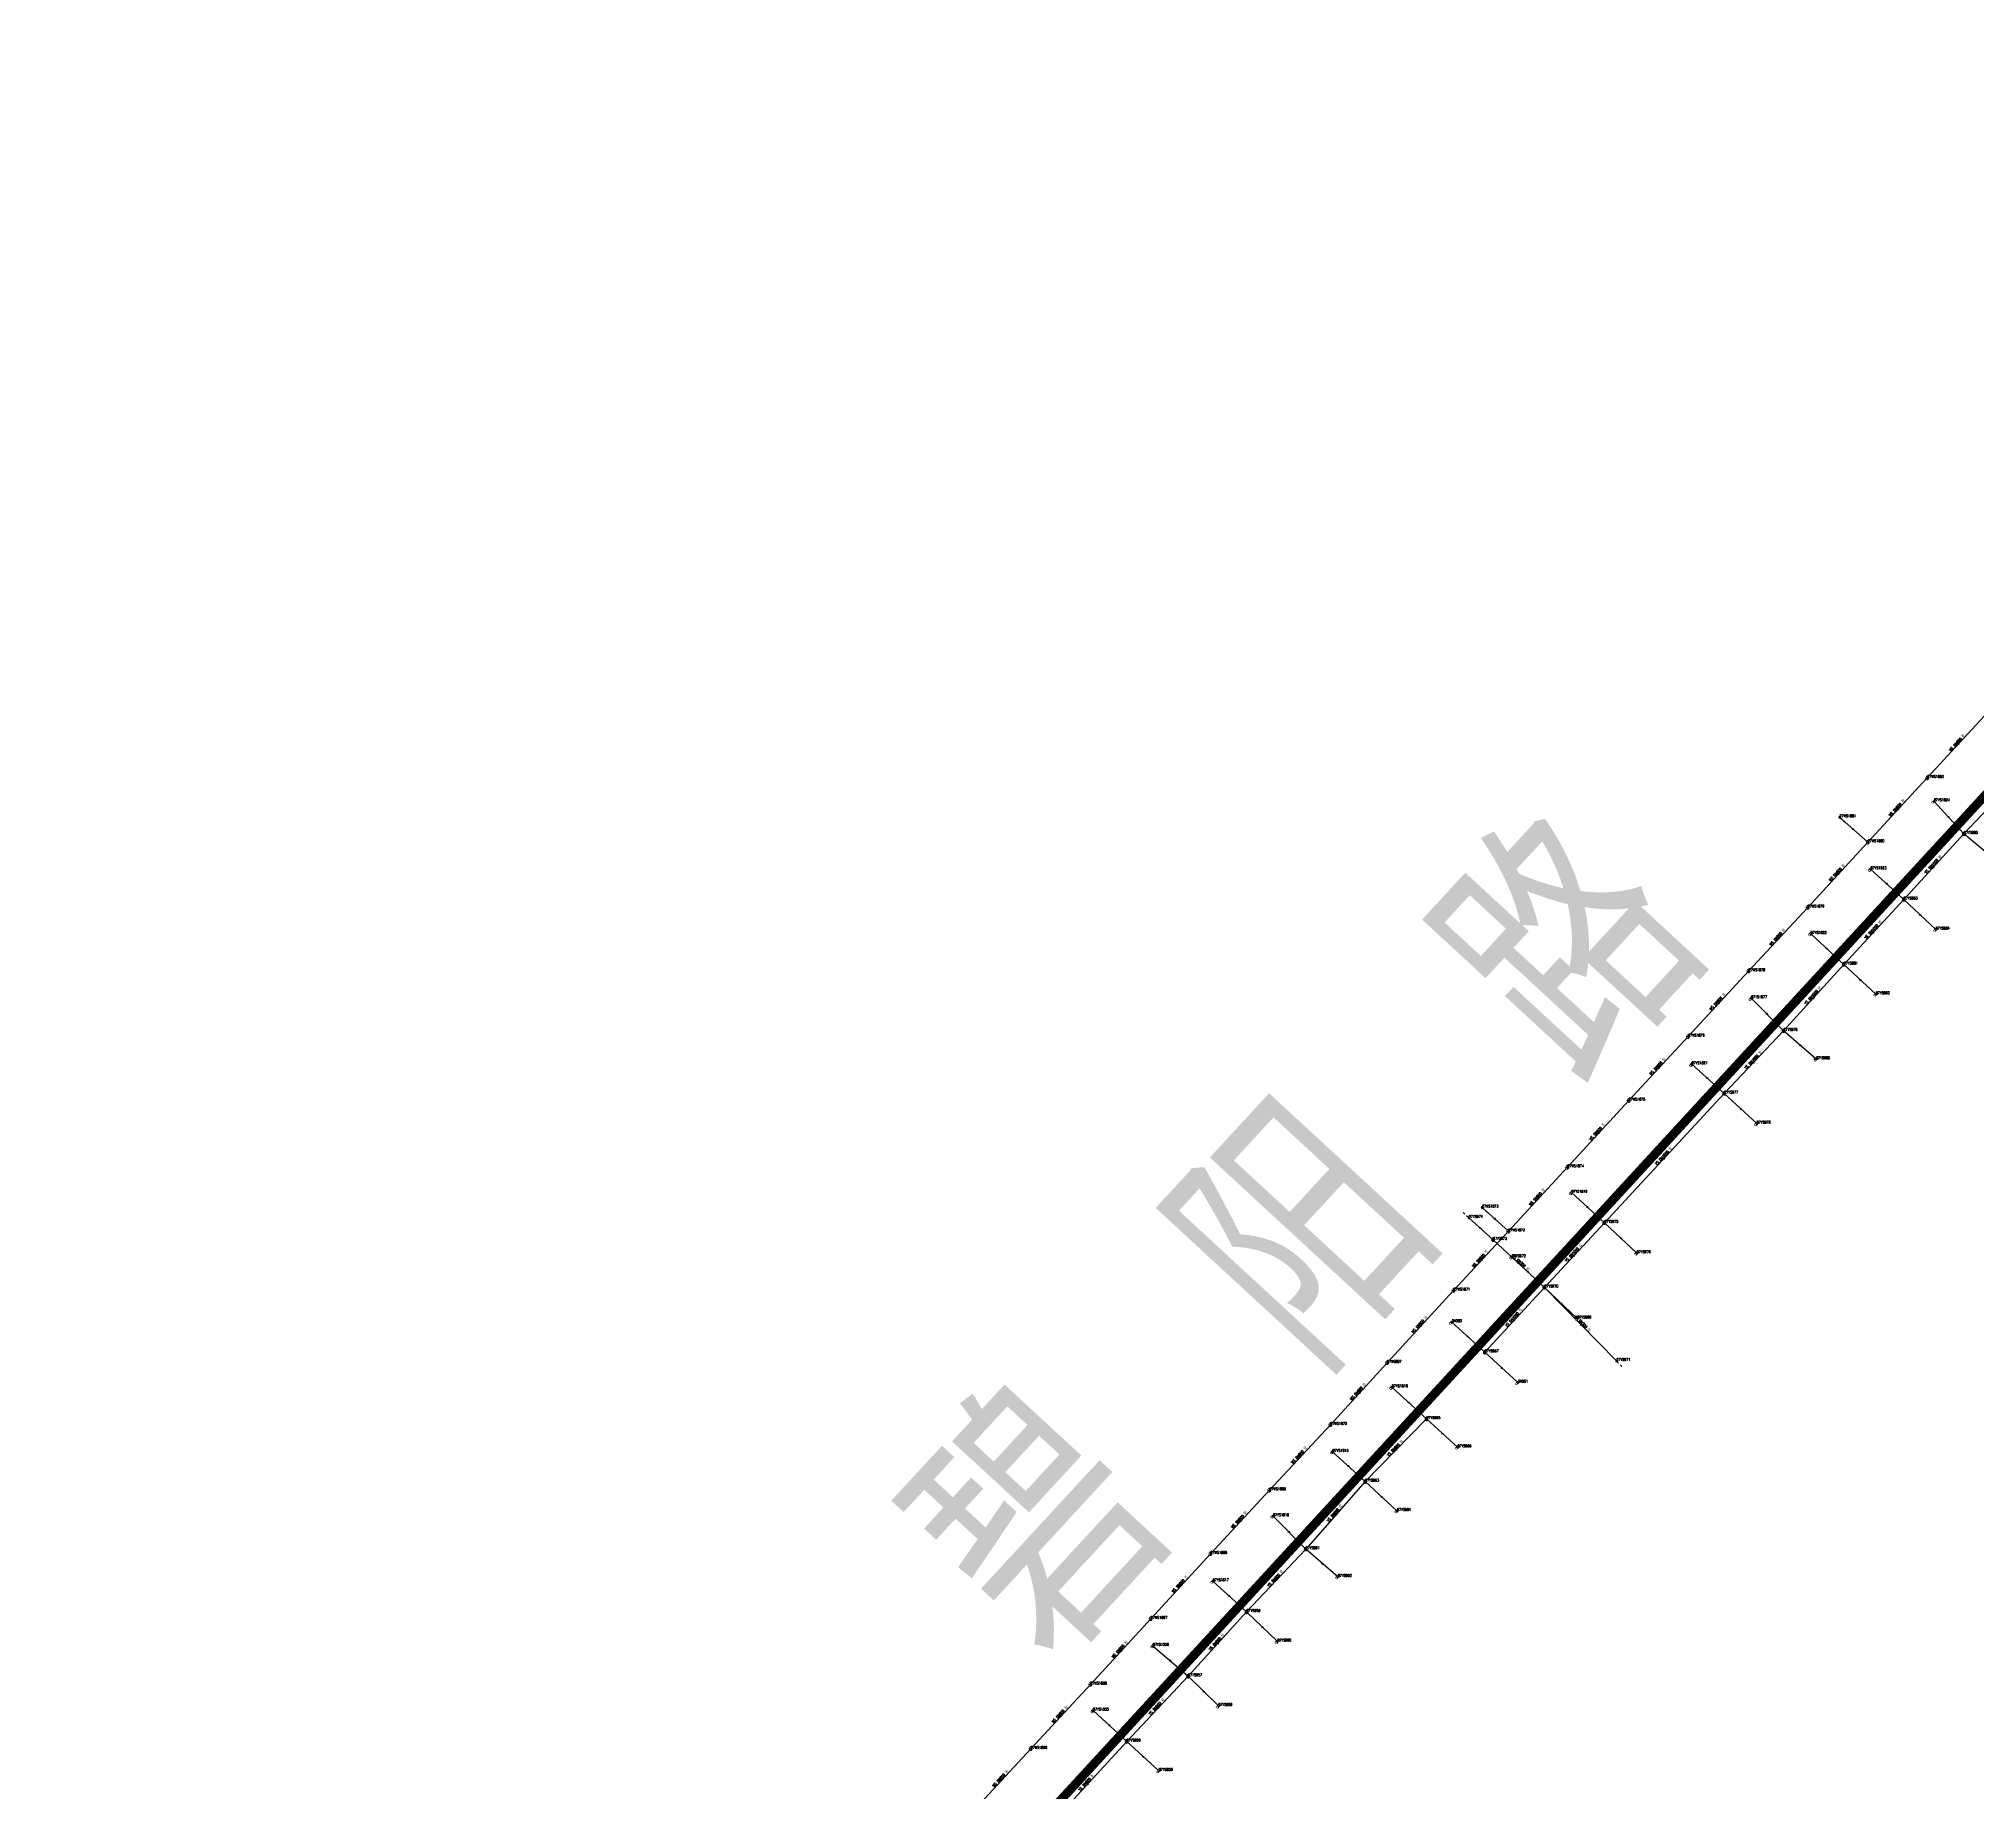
# Model space of a CAD drawing. Extents: x 78813 to 99477, y 2421021 to 2448125.
# Drawn here: x 84456 to 85116, y 2432813 to 2433409 of the extents above; entities that cross this region are included whole.
import ezdxf
from ezdxf.enums import TextEntityAlignment as Align

# ---------------------------------------------------------------- set-up
doc = ezdxf.new("R2010")
doc.units = 0
doc.set_wipeout_variables(frame=1)
doc.layers.get('0').update_dxf_attribs({"linetype": 'CONTINUOUS'})
for name, color, linetype in [('DX_WS', 16, 'CONTINUOUS'), ('DX_YS', 42, 'CONTINUOUS'), ('道路', 5, 'CONTINUOUS')]:
    doc.layers.add(name, color=color, linetype=linetype)
for name, color, linetype, true_color in [('WSLINE', 7, 'CONTINUOUS', 0x7f0000), ('YSANNEXE', 7, 'CONTINUOUS', 0xcc9900), ('YSLINE', 7, 'CONTINUOUS', 0xcc9900)]:
    doc.layers.add(name, color=color, linetype=linetype, true_color=true_color)
doc.layers.add('道路名称', color=7, linetype='CONTINUOUS', lineweight=0)
doc.styles.add('CcNameZT', font='txt.SHX', dxfattribs={"width": 0.8, "bigfont": 'HZTXT.SHX'})
doc.styles.get("Standard").update_dxf_attribs({"font": 'txt.shx', "bigfont": 'hztxt.shx'})
doc.styles.add('宋体0.7', font='', dxfattribs={"width": 0.7})
doc.styles.get('宋体0.7').set_extended_font_data('SimSun')

# ---------------------------------------------------------------- blocks, each defined once
blk = doc.blocks.new('PS污水井')
blk.add_lwpolyline([(1, 0), (1, 0.1), (1, 0.1), (1, 0.2), (1, 0.3), (0.9, 0.3), (0.9, 0.4), (0.9, 0.5), (0.8, 0.5), (0.8, 0.6), (0.8, 0.6), (0.7, 0.7), (0.7, 0.7), (0.6, 0.8), (0.6, 0.8), (0.5, 0.9), (0.4, 0.9), (0.4, 0.9), (0.3, 1), (0.2, 1), (0.2, 1), (0.1, 1), (0, 1), (0, 1), (-0.1, 1), (-0.2, 1), (-0.2, 1), (-0.3, 1), (-0.4, 0.9), (-0.4, 0.9), (-0.5, 0.9), (-0.6, 0.8), (-0.6, 0.8), (-0.7, 0.7), (-0.7, 0.7), (-0.8, 0.6), (-0.8, 0.6), (-0.8, 0.5), (-0.9, 0.5), (-0.9, 0.4), (-0.9, 0.3), (-1, 0.3), (-1, 0.2), (-1, 0.1), (-1, 0.1), (-1, 0), (-1, -0.1), (-1, -0.1), (-1, -0.2), (-1, -0.3), (-0.9, -0.3), (-0.9, -0.4), (-0.9, -0.5), (-0.8, -0.5), (-0.8, -0.6), (-0.8, -0.6), (-0.7, -0.7), (-0.7, -0.7), (-0.6, -0.8), (-0.6, -0.8), (-0.5, -0.9), (-0.4, -0.9), (-0.4, -0.9), (-0.3, -1), (-0.2, -1), (-0.2, -1), (-0.1, -1), (0, -1), (0, -1), (0.1, -1), (0.2, -1), (0.2, -1), (0.3, -1), (0.4, -0.9), (0.4, -0.9), (0.5, -0.9), (0.6, -0.8), (0.6, -0.8), (0.7, -0.7), (0.7, -0.7), (0.8, -0.6), (0.8, -0.6), (0.8, -0.5), (0.9, -0.5), (0.9, -0.4), (0.9, -0.3), (1, -0.3), (1, -0.2), (1, -0.1), (1, 0)], close=True)
blk.add_wipeout([(1, 0), (1, 0.1), (1, 0.1), (1, 0.2), (1, 0.3), (0.9, 0.3), (0.9, 0.4), (0.9, 0.5), (0.8, 0.5), (0.8, 0.6), (0.8, 0.6), (0.7, 0.7), (0.7, 0.7), (0.6, 0.8), (0.6, 0.8), (0.5, 0.9), (0.4, 0.9), (0.4, 0.9), (0.3, 1), (0.2, 1), (0.2, 1), (0.1, 1), (0, 1), (0, 1), (-0.1, 1), (-0.2, 1), (-0.2, 1), (-0.3, 1), (-0.4, 0.9), (-0.4, 0.9), (-0.5, 0.9), (-0.6, 0.8), (-0.6, 0.8), (-0.7, 0.7), (-0.7, 0.7), (-0.8, 0.6), (-0.8, 0.6), (-0.8, 0.5), (-0.9, 0.5), (-0.9, 0.4), (-0.9, 0.3), (-1, 0.3), (-1, 0.2), (-1, 0.1), (-1, 0.1), (-1, 0), (-1, -0.1), (-1, -0.1), (-1, -0.2), (-1, -0.3), (-0.9, -0.3), (-0.9, -0.4), (-0.9, -0.5), (-0.8, -0.5), (-0.8, -0.6), (-0.8, -0.6), (-0.7, -0.7), (-0.7, -0.7), (-0.6, -0.8), (-0.6, -0.8), (-0.5, -0.9), (-0.4, -0.9), (-0.4, -0.9), (-0.3, -1), (-0.2, -1), (-0.2, -1), (-0.1, -1), (0, -1), (0, -1), (0.1, -1), (0.2, -1), (0.2, -1), (0.3, -1), (0.4, -0.9), (0.4, -0.9), (0.5, -0.9), (0.6, -0.8), (0.6, -0.8), (0.7, -0.7), (0.7, -0.7), (0.8, -0.6), (0.8, -0.6), (0.8, -0.5), (0.9, -0.5), (0.9, -0.4), (0.9, -0.3), (1, -0.3), (1, -0.2), (1, -0.1)])
for p, q in [((-1, 0), (0, 0)), ((0, 1), (0, 0)), ((0, 0), (0, -1)), ((0, 0), (1, 0))]:
    blk.add_line(p, q)
blk = doc.blocks.new('PS非普查')
blk.add_lwpolyline([(3.7, 0), (5.3, 0)])
blk.add_wipeout([(0.5, 0), (0.5, 0), (0.5, 0.1), (0.5, 0.1), (0.5, 0.1), (0.5, 0.2), (0.5, 0.2), (0.4, 0.2), (0.4, 0.3), (0.4, 0.3), (0.4, 0.3), (0.4, 0.3), (0.3, 0.4), (0.3, 0.4), (0.3, 0.4), (0.2, 0.4), (0.2, 0.4), (0.2, 0.5), (0.2, 0.5), (0.1, 0.5), (0.1, 0.5), (0.1, 0.5), (0, 0.5), (0, 0.5), (-0.1, 0.5), (-0.1, 0.5), (-0.1, 0.5), (-0.2, 0.5), (-0.2, 0.5), (-0.2, 0.4), (-0.3, 0.4), (-0.3, 0.4), (-0.3, 0.4), (-0.3, 0.4), (-0.4, 0.3), (-0.4, 0.3), (-0.4, 0.3), (-0.4, 0.3), (-0.4, 0.2), (-0.5, 0.2), (-0.5, 0.2), (-0.5, 0.1), (-0.5, 0.1), (-0.5, 0.1), (-0.5, 0), (-0.5, 0), (-0.5, 0), (-0.5, -0.1), (-0.5, -0.1), (-0.5, -0.1), (-0.5, -0.2), (-0.5, -0.2), (-0.4, -0.2), (-0.4, -0.3), (-0.4, -0.3), (-0.4, -0.3), (-0.4, -0.3), (-0.3, -0.4), (-0.3, -0.4), (-0.3, -0.4), (-0.3, -0.4), (-0.2, -0.4), (-0.2, -0.5), (-0.2, -0.5), (-0.1, -0.5), (-0.1, -0.5), (-0.1, -0.5), (0, -0.5), (0, -0.5), (0.1, -0.5), (0.1, -0.5), (0.1, -0.5), (0.2, -0.5), (0.2, -0.5), (0.2, -0.4), (0.2, -0.4), (0.3, -0.4), (0.3, -0.4), (0.3, -0.4), (0.4, -0.3), (0.4, -0.3), (0.4, -0.3), (0.4, -0.3), (0.4, -0.2), (0.5, -0.2), (0.5, -0.2), (0.5, -0.1), (0.5, -0.1), (0.5, -0.1)])
blk.add_line((0.5, 0), (2.1, 0))
blk.add_lwpolyline([(0.5, 0), (0.5, 0), (0.5, 0.1), (0.5, 0.1), (0.5, 0.1), (0.5, 0.2), (0.5, 0.2), (0.4, 0.2), (0.4, 0.3), (0.4, 0.3), (0.4, 0.3), (0.4, 0.3), (0.3, 0.4), (0.3, 0.4), (0.3, 0.4), (0.2, 0.4), (0.2, 0.4), (0.2, 0.5), (0.2, 0.5), (0.1, 0.5), (0.1, 0.5), (0.1, 0.5), (0, 0.5), (0, 0.5), (-0.1, 0.5), (-0.1, 0.5), (-0.1, 0.5), (-0.2, 0.5), (-0.2, 0.5), (-0.2, 0.4), (-0.3, 0.4), (-0.3, 0.4), (-0.3, 0.4), (-0.3, 0.4), (-0.4, 0.3), (-0.4, 0.3), (-0.4, 0.3), (-0.4, 0.3), (-0.4, 0.2), (-0.5, 0.2), (-0.5, 0.2), (-0.5, 0.1), (-0.5, 0.1), (-0.5, 0.1), (-0.5, 0), (-0.5, 0), (-0.5, 0), (-0.5, -0.1), (-0.5, -0.1), (-0.5, -0.1), (-0.5, -0.2), (-0.5, -0.2), (-0.4, -0.2), (-0.4, -0.3), (-0.4, -0.3), (-0.4, -0.3), (-0.4, -0.3), (-0.3, -0.4), (-0.3, -0.4), (-0.3, -0.4), (-0.3, -0.4), (-0.2, -0.4), (-0.2, -0.5), (-0.2, -0.5), (-0.1, -0.5), (-0.1, -0.5), (-0.1, -0.5), (0, -0.5), (0, -0.5), (0.1, -0.5), (0.1, -0.5), (0.1, -0.5), (0.2, -0.5), (0.2, -0.5), (0.2, -0.4), (0.2, -0.4), (0.3, -0.4), (0.3, -0.4), (0.3, -0.4), (0.4, -0.3), (0.4, -0.3), (0.4, -0.3), (0.4, -0.3), (0.4, -0.2), (0.5, -0.2), (0.5, -0.2), (0.5, -0.1), (0.5, -0.1), (0.5, -0.1), (0.5, 0)], close=True)
blk = doc.blocks.new('LX')
for p, q in [((-0.866, 0.5), (0, 0)), ((0, 0), (-0.866, -0.5))]:
    blk.add_line(p, q)
blk = doc.blocks.new('PS雨水井')
blk.add_lwpolyline([(1, 0), (1, 0.1), (1, 0.1), (1, 0.2), (1, 0.3), (0.9, 0.3), (0.9, 0.4), (0.9, 0.5), (0.8, 0.5), (0.8, 0.6), (0.8, 0.6), (0.7, 0.7), (0.7, 0.7), (0.6, 0.8), (0.6, 0.8), (0.5, 0.9), (0.4, 0.9), (0.4, 0.9), (0.3, 1), (0.2, 1), (0.2, 1), (0.1, 1), (0, 1), (0, 1), (-0.1, 1), (-0.2, 1), (-0.2, 1), (-0.3, 1), (-0.4, 0.9), (-0.4, 0.9), (-0.5, 0.9), (-0.6, 0.8), (-0.6, 0.8), (-0.7, 0.7), (-0.7, 0.7), (-0.8, 0.6), (-0.8, 0.6), (-0.8, 0.5), (-0.9, 0.5), (-0.9, 0.4), (-0.9, 0.3), (-1, 0.3), (-1, 0.2), (-1, 0.1), (-1, 0.1), (-1, 0), (-1, -0.1), (-1, -0.1), (-1, -0.2), (-1, -0.3), (-0.9, -0.3), (-0.9, -0.4), (-0.9, -0.5), (-0.8, -0.5), (-0.8, -0.6), (-0.8, -0.6), (-0.7, -0.7), (-0.7, -0.7), (-0.6, -0.8), (-0.6, -0.8), (-0.5, -0.9), (-0.4, -0.9), (-0.4, -0.9), (-0.3, -1), (-0.2, -1), (-0.2, -1), (-0.1, -1), (0, -1), (0, -1), (0.1, -1), (0.2, -1), (0.2, -1), (0.3, -1), (0.4, -0.9), (0.4, -0.9), (0.5, -0.9), (0.6, -0.8), (0.6, -0.8), (0.7, -0.7), (0.7, -0.7), (0.8, -0.6), (0.8, -0.6), (0.8, -0.5), (0.9, -0.5), (0.9, -0.4), (0.9, -0.3), (1, -0.3), (1, -0.2), (1, -0.1), (1, 0)], close=True)
blk.add_wipeout([(1, 0), (1, 0.1), (1, 0.1), (1, 0.2), (1, 0.3), (0.9, 0.3), (0.9, 0.4), (0.9, 0.5), (0.8, 0.5), (0.8, 0.6), (0.8, 0.6), (0.7, 0.7), (0.7, 0.7), (0.6, 0.8), (0.6, 0.8), (0.5, 0.9), (0.4, 0.9), (0.4, 0.9), (0.3, 1), (0.2, 1), (0.2, 1), (0.1, 1), (0, 1), (0, 1), (-0.1, 1), (-0.2, 1), (-0.2, 1), (-0.3, 1), (-0.4, 0.9), (-0.4, 0.9), (-0.5, 0.9), (-0.6, 0.8), (-0.6, 0.8), (-0.7, 0.7), (-0.7, 0.7), (-0.8, 0.6), (-0.8, 0.6), (-0.8, 0.5), (-0.9, 0.5), (-0.9, 0.4), (-0.9, 0.3), (-1, 0.3), (-1, 0.2), (-1, 0.1), (-1, 0.1), (-1, 0), (-1, -0.1), (-1, -0.1), (-1, -0.2), (-1, -0.3), (-0.9, -0.3), (-0.9, -0.4), (-0.9, -0.5), (-0.8, -0.5), (-0.8, -0.6), (-0.8, -0.6), (-0.7, -0.7), (-0.7, -0.7), (-0.6, -0.8), (-0.6, -0.8), (-0.5, -0.9), (-0.4, -0.9), (-0.4, -0.9), (-0.3, -1), (-0.2, -1), (-0.2, -1), (-0.1, -1), (0, -1), (0, -1), (0.1, -1), (0.2, -1), (0.2, -1), (0.3, -1), (0.4, -0.9), (0.4, -0.9), (0.5, -0.9), (0.6, -0.8), (0.6, -0.8), (0.7, -0.7), (0.7, -0.7), (0.8, -0.6), (0.8, -0.6), (0.8, -0.5), (0.9, -0.5), (0.9, -0.4), (0.9, -0.3), (1, -0.3), (1, -0.2), (1, -0.1)])
for p, q in [((-1, 0), (0, 0)), ((-0.9, 0.5), (0, 0.5)), ((0, 1), (0, 0)), ((0, 0.5), (0.9, 0.5)), ((0, 0), (0, -1)), ((0, 0), (1, 0)), ((-0.9, -0.5), (0, -0.5)), ((0, -0.5), (0.9, -0.5))]:
    blk.add_line(p, q)
blk = doc.blocks.new('PS雨篦')
blk.add_lwpolyline([(-1.5, 0.5), (0, 0.5), (1.5, 0.5), (1.5, -0.5), (0, -0.5), (-1.5, -0.5)], close=True)
blk.add_wipeout([(-1.5, 0.5), (0, 0.5), (1.5, 0.5), (1.5, -0.5), (0, -0.5), (-1.5, -0.5)])
for p, q in [((-0.5, -0.5), (-0.5, 0.5)), ((0.5, -0.5), (0.5, 0.5))]:
    blk.add_line(p, q)
blk = doc.blocks.new('测量点')
h = blk.add_hatch(color=256)
edge = h.paths.add_edge_path()
edge.add_arc((0, 0), 0.5, 0, 360)
blk.add_circle((0, 0), 0.5)

msp = doc.modelspace()

# ---------------------------------------------------------------- linework, layer by layer
at = {"layer": 'WSLINE'}
for p, q in [((85099.43, 2433157.88), (85120.2, 2433180.34)), ((85079.17, 2433135.98), (85099.43, 2433157.88)), ((85069.55, 2433144.48), (85079.17, 2433135.98)), ((85058.71, 2433113.8), (85079.17, 2433135.98)), ((85038.59, 2433092.13), (85058.71, 2433113.8)), ((85017.98, 2433069.84), (85038.59, 2433092.13)), ((84997.75, 2433048.03), (85017.98, 2433069.84)), ((84976.86, 2433025.34), (84997.75, 2433048.03)), ((84956.8, 2433003.55), (84976.86, 2433025.34)), ((84947.8, 2433011.68), (84956.8, 2433003.55)), ((84938.11, 2432983.41), (84956.8, 2433003.55)), ((84915.49, 2432958.79), (84938.11, 2432983.41)), ((84896.17, 2432937.72), (84915.49, 2432958.79)), ((84875.41, 2432915.43), (84896.17, 2432937.72)), ((84855.34, 2432893.79), (84875.41, 2432915.43)), ((84835.02, 2432871.67), (84855.34, 2432893.79)), ((84814.45, 2432849.3), (84835.02, 2432871.67)), ((84794.12, 2432827.42), (84814.45, 2432849.3)), ((84774.05, 2432805.76), (84794.12, 2432827.42))]:
    msp.add_line(p, q, dxfattribs=at)
at = {"layer": 'YSLINE'}
for p, q in [((85133.3, 2433161.52), (85111.91, 2433138.85)), ((85101.68, 2433149.94), (85111.91, 2433138.85)), ((85111.91, 2433138.85), (85091.43, 2433116.53)), ((85123.48, 2433129.18), (85111.91, 2433138.85)), ((85080.09, 2433126.8), (85091.43, 2433116.53)), ((85091.43, 2433116.53), (85071.01, 2433094.38)), ((85102.31, 2433106.27), (85091.43, 2433116.53)), ((85059.75, 2433104.81), (85071.01, 2433094.38)), ((85071.01, 2433094.38), (85050.49, 2433071.79)), ((85081.9, 2433084.26), (85071.01, 2433094.38)), ((85039.47, 2433082.87), (85050.49, 2433071.79)), ((85050.49, 2433071.79), (85030.3, 2433050.47)), ((85061.58, 2433062.18), (85050.49, 2433071.79)), ((85019.19, 2433060.42), (85030.3, 2433050.47)), ((85041.34, 2433040.23), (85030.3, 2433050.47)), ((84978.25, 2433016.71), (84989.49, 2433006.48)), ((84989.49, 2433006.48), (84969.06, 2432984.45)), ((85000.5, 2432996.14), (84989.49, 2433006.48)), ((84957.96, 2432994.78), (84969.06, 2432984.45)), ((84969.06, 2432984.45), (84948.76, 2432962.39)), ((84980.25, 2432973.91), (84969.06, 2432984.45)), ((84993.58, 2432959.43), (84969.06, 2432984.45)), ((84937.52, 2432972.64), (84948.76, 2432962.39)), ((84960.01, 2432952.08), (84948.76, 2432962.39)), ((84917.1, 2432950.47), (84928.9, 2432939.67)), ((84928.9, 2432939.67), (84908.01, 2432918.37)), ((84939.45, 2432930.07), (84928.9, 2432939.67)), ((84896.94, 2432928.52), (84908.01, 2432918.37)), ((84908.01, 2432918.37), (84887.77, 2432895.36)), ((84918.84, 2432908.41), (84908.01, 2432918.37)), ((84876.65, 2432906.6), (84887.77, 2432895.36)), ((84887.77, 2432895.36), (84867.64, 2432874)), ((84898.71, 2432885.95), (84887.77, 2432895.36)), ((84856.14, 2432884.46), (84867.64, 2432874)), ((84867.64, 2432874), (84847.77, 2432852.09)), ((84878.12, 2432863.96), (84867.64, 2432874)), ((84835.76, 2432862.51), (84847.77, 2432852.09)), ((84847.77, 2432852.09), (84826.82, 2432829.92)), ((84858.03, 2432842), (84847.77, 2432852.09)), ((84815.35, 2432840.41), (84826.82, 2432829.92)), ((84826.82, 2432829.92), (84799.82, 2432800.48)), ((84837.79, 2432819.96), (84826.82, 2432829.92))]:
    msp.add_line(p, q, dxfattribs=at)

# ---------------------------------------------------------------- block references
at = {"layer": 'DX_WS', "yscale": 0.5, "zscale": 0.5}
for p, xscale, rotation in [((85109.81, 2433169.11), 0.5000000001502876, 226.9825361458378), ((85089.3, 2433146.93), 0.5000000001502876, 226.9825361458378), ((85068.94, 2433124.89), 0.5000000001507553, 227.5554939405783), ((85048.65, 2433102.96), 0.5000000001502876, 226.9825361458378), ((85028.28, 2433080.98), 0.5000000001502876, 226.9825361458378), ((85007.87, 2433058.94), 0.5000000001502876, 226.9825361458378), ((84987.3, 2433036.69), 0.5000000001507553, 227.5554939405783), ((84966.83, 2433014.45), 0.5000000001507553, 227.5554939405783), ((84947.46, 2432993.48), 0.5000000001502876, 226.9825361458378), ((84926.8, 2432971.1), 0.5000000001507553, 227.5554939405783), ((84905.83, 2432948.26), 0.5000000001507553, 227.5554939405783), ((84885.79, 2432926.58), 0.5000000001502876, 226.9825361458378), ((84865.37, 2432904.61), 0.5000000001502876, 226.9825361458378), ((84845.18, 2432882.73), 0.5000000001507553, 227.5554939405783), ((84824.74, 2432860.49), 0.5000000001507553, 227.5554939405783), ((84804.29, 2432838.36), 0.5000000001502876, 226.9825361458378), ((84784.08, 2432816.59), 0.5000000001502876, 226.9825361458378)]:
    msp.add_blockref('LX', p, dxfattribs=dict(at, xscale=xscale, rotation=rotation))
at = {"layer": 'DX_YS', "xscale": 0.5, "yscale": 0.5, "zscale": 0.5}
for p in [(84937.52, 2432972.64, 4.5), (84960.01, 2432952.08, 4.6)]:
    msp.add_blockref('测量点', p, dxfattribs=at)
at = {"layer": 'YSANNEXE', "yscale": 0.5, "zscale": 0.5}
for p, xscale, rotation in [((85106.79, 2433144.4), 0.4999999998299261, 312.8349561583958), ((85101.67, 2433127.69), 0.5000000000425495, 47.4642416014995), ((85085.76, 2433121.66), 0.4999999999871826, 317.9915762995381), ((85096.87, 2433111.4), 0.5000000000109518, 136.9369130337061), ((85081.22, 2433105.45), 0.5000000000425495, 47.4642416014995), ((85065.38, 2433099.6), 0.4999999999256761, 317.4186185119841), ((85076.45, 2433089.32), 0.5000000000109518, 136.9369130337061), ((85044.98, 2433077.33), 0.5000000000218291, 314.5538295241302), ((85060.75, 2433083.08), 0.4999999998401684, 48.03719937499327), ((85056.04, 2433066.98), 0.5000000000826827, 139.2287442066078), ((85040.39, 2433061.13), 0.5000000000972492, 46.31832601689539), ((85024.74, 2433055.44), 0.4999999999871826, 317.9915762995381), ((85035.82, 2433045.35), 0.5000000000109518, 136.9369130337061), ((85009.89, 2433028.47), 0.5000000001111592, 46.8912838134199), ((84983.87, 2433011.59), 0.4999999999256761, 317.4186185119841), ((84994.99, 2433001.31), 0.5000000000109518, 136.9369130337061), ((84979.27, 2432995.46), 0.5000000001111592, 46.8912838134199), ((84963.51, 2432989.61), 0.5000000000878982, 316.8456606964688), ((84974.65, 2432979.18), 0.5000000000109518, 136.9369130337061), ((84958.91, 2432973.42), 0.5000000000425495, 47.4642416014995), ((84943.14, 2432967.52), 0.4999999999256761, 317.4186185119841), ((84954.39, 2432957.23), 0.500000000145689, 137.509870812667), ((84923, 2432945.07), 0.4999999999256761, 317.4186185119841), ((84934.17, 2432934.87), 0.500000000145689, 137.509870812667), ((84918.45, 2432929.02), 0.5000000000623607, 225.7453712877373), ((84902.48, 2432923.44), 0.4999999999256761, 317.4186185119841), ((84913.43, 2432913.39), 0.500000000145689, 137.509870812667), ((84897.89, 2432906.86), 0.50000000014632, 228.6101602728715), ((84882.21, 2432900.98), 0.5000000000218291, 314.5538295241302), ((84893.24, 2432890.65), 0.5000000000826827, 139.2287442066078), ((84861.89, 2432879.23), 0.4999999999256761, 317.4186185119841), ((84877.7, 2432884.68), 0.5000000000041096, 226.8912868717683), ((84872.88, 2432868.98), 0.500000000144994, 136.3639552231507), ((84857.7, 2432863.04), 0.5000000000236343, 228.0372024639738), ((84841.76, 2432857.3), 0.5000000001204519, 319.1374918729616), ((84852.9, 2432847.05), 0.4999999998398526, 135.2180396689959), ((84837.3, 2432841), 0.5000000000041096, 226.8912868717683), ((84821.09, 2432835.17), 0.4999999999256761, 317.4186185119841), ((84832.31, 2432824.94), 0.500000000145689, 137.509870812667), ((84813.32, 2432815.2), 0.5000000000745004, 227.4642446757911)]:
    msp.add_blockref('LX', p, dxfattribs=dict(at, xscale=xscale, rotation=rotation))

# ---------------------------------------------------------------- texts
at = {"layer": 'DX_WS', "style": 'CcNameZT', "width": 0.8}
for rotation, p in [(47.24042, (85109.63, 2433169.28, 3.88)), (47.23861, (85089.12, 2433147.1, 3.67)), (47.29608, (85068.76, 2433125.06, 3.64)), (47.12414, (85048.46, 2433103.14, 3.58)), (47.25508, (85028.1, 2433081.16, 3.46)), (47.14539, (85007.68, 2433059.11, 3.72)), (47.36516, (84987.12, 2433036.86, 3.47)), (47.37285, (84966.65, 2433014.62, 3.47)), (47.14107, (84947.27, 2432993.65, 3.46)), (47.42252, (84926.62, 2432971.27, 3.41)), (47.46895, (84905.65, 2432948.43, 3.59)), (47.03928, (84885.6, 2432926.75, 3.31)), (47.15321, (84865.19, 2432904.78, 3.31)), (47.43154, (84845, 2432882.9, 3.22)), (47.40514, (84824.55, 2432860.66, 3.27)), (47.10583, (84804.1, 2432838.53, 3.4)), (47.17919, (84783.9, 2432816.76, 3.24))]:
    msp.add_text(' WS DN800 砼', height=0.9, rotation=rotation, dxfattribs=at).set_placement(p, align=Align.CENTER)
at = {"layer": 'DX_YS', "style": 'CcNameZT', "width": 0.8}
for s, rotation, p in [(' YS DN1000 砼', 47.4734, (85101.48, 2433127.86, 2.22)), (' YS DN1000 砼', 47.31942, (85081.03, 2433105.62, 2.48)), (' YS DN1000 砼', 47.75788, (85060.56, 2433083.25, 2.23)), (' YS DN1000 砼', 46.55964, (85040.21, 2433061.3, 2.67)), (' YS DN1000 砼', 47.14543, (85009.71, 2433028.64, 2.93)), (' YS DN1000 砼', 47.15424, (84979.09, 2432995.64, 3.04)), (' YS DN1000 砼', 47.38285, (84958.72, 2432973.59, 3.04)), (' YS DN800 砼', 45.57582, (84918.28, 2432929.2, 2.43)), (' YS DN800 砼', 48.65475, (84897.7, 2432907.03, 2.35)), (' YS DN800 砼', 46.69808, (84877.52, 2432884.85, 2.34)), (' YS DN800 砼', 47.79797, (84857.52, 2432863.21, 2.32)), (' YS DN800 砼', 46.62375, (84837.11, 2432841.18, 2.15)), (' YS DN800 砼', 47.47493, (84813.14, 2432815.37, 2.05))]:
    msp.add_text(s, height=0.9, rotation=rotation, dxfattribs=at).set_placement(p, align=Align.CENTER)

# ---------------------------------------------------------------- next in the draw order: block references
at = {"layer": 'DX_WS', "xscale": 0.5, "yscale": 0.5, "zscale": 0.5}
for p in [(85099.43, 2433157.88, 3.67), (85079.17, 2433135.98, 3.64), (85058.71, 2433113.8, 3.58), (85038.59, 2433092.13, 3.46), (85017.98, 2433069.84, 3.72), (84997.75, 2433048.03, 3.47), (84976.86, 2433025.34, 3.47), (84956.8, 2433003.55, 3.46), (84938.11, 2432983.41, 3.41), (84915.49, 2432958.79, 3.59), (84896.17, 2432937.72, 3.31), (84875.41, 2432915.43, 3.31), (84855.34, 2432893.79, 3.22), (84835.02, 2432871.67, 3.27), (84814.45, 2432849.3, 3.4), (84794.12, 2432827.42, 3.24)]:
    msp.add_blockref('PS污水井', p, dxfattribs=at)
at = {"layer": 'DX_WS', "yscale": 0.5, "zscale": 0.5}
for p, xscale, rotation in [((85069.55, 2433144.48, 3.97), 0.5000000001469977, 318.53400577675), ((84947.8, 2433011.68, 4.33), 0.5000000001096085, 317.9313102045476)]:
    msp.add_blockref('PS非普查', p, dxfattribs=dict(at, xscale=xscale, rotation=rotation))
at = {"layer": 'DX_YS', "yscale": 0.5, "zscale": 0.5}
for name, p, xscale, rotation in [('PS雨篦', (85101.68, 2433149.94, 4.41), 0.499999999958905, 222.6887722363971), ('PS雨篦', (85080.09, 2433126.8, 4.01), 0.4999999999354151, 227.8026364633056), ('PS雨篦', (85059.75, 2433104.81, 4.09), 0.4999999999220938, 227.1732747632518), ('PS雨篦', (85102.31, 2433106.27, 4.32), 0.5000000000942378, 46.68779006974054), ('PS雨篦', (85039.47, 2433082.87, 4.15), 0.5000000001255216, 224.8185700338516), ('PS雨篦', (85081.9, 2433084.26, 4.37), 0.5000000000202691, 47.08236722921443), ('PS雨篦', (85019.19, 2433060.42, 4.22), 0.4999999999675825, 228.1709420742485), ('PS雨篦', (85061.58, 2433062.18, 3.98), 0.5000000001590365, 49.13145293663809), ('PS雨篦', (85041.34, 2433040.23, 4.33), 0.5000000000018545, 47.16929833096748), ('PS雨篦', (84978.25, 2433016.71, 4.4), 0.4999999999764224, 227.7039954055154), ('PS雨篦', (85000.5, 2432996.14, 4.48), 0.5000000000866781, 46.80038478250167), ('PS雨篦', (84937.52, 2432972.64, 4.5), 0.499999999857888, 40.16648119226884), ('PS雨篦', (84980.25, 2432973.91, 4.53), 0.5000000001377337, 46.70776985010503), ('PS非普查', (84993.58, 2432959.43, 2.9), 0.499999999869913, 314.4241475585566), ('PS雨篦', (84960.01, 2432952.08, 4.6), 0.499999999857888, 40.16648119226884), ('PS雨篦', (84917.1, 2432950.47, 4.56), 0.5000000000287584, 227.5197133451915), ('PS雨篦', (84896.94, 2432928.52, 4.4), 0.5000000000050687, 227.5066592180866), ('PS雨篦', (84939.45, 2432930.07, 4.53), 0.4999999999137997, 47.70012116012415), ('PS雨篦', (84876.65, 2432906.6, 4.37), 0.4999999999324244, 224.6847264390362), ('PS雨篦', (84918.84, 2432908.41, 5), 0.500000000093764, 47.38261956228547), ('PS雨篦', (84898.71, 2432885.95, 4.49), 0.500000000076151, 49.30097810811553), ('PS雨篦', (84856.14, 2432884.46, 4.1), 0.5000000000329997, 227.6933347993046), ('PS雨篦', (84835.76, 2432862.51, 4.44), 0.5000000001548155, 229.0266169384132), ('PS雨篦', (84878.12, 2432863.96, 4.17), 0.4999999999437858, 46.25343310730457), ('PS雨篦', (84815.35, 2432840.41, 4.07), 0.4999999998851284, 227.5661024493048), ('PS雨篦', (84858.03, 2432842, 4.23), 0.4999999998854571, 45.5041380135321), ('PS雨篦', (84837.79, 2432819.96, 4.27), 0.4999999999101071, 47.74061626698833)]:
    msp.add_blockref(name, p, dxfattribs=dict(at, xscale=xscale, rotation=rotation))
at = {"layer": 'DX_YS', "xscale": 0.5, "yscale": 0.5, "zscale": 0.5}
for p in [(85111.91, 2433138.85, 2), (85091.43, 2433116.53, 2.22), (85071.01, 2433094.38, 2.48), (85050.49, 2433071.79, 2.23), (84948.76, 2432962.39, 3.02), (84928.9, 2432939.67, 2.43), (84908.01, 2432918.37, 2.35), (84887.77, 2432895.36, 2.34), (84867.64, 2432874, 2.32), (84847.77, 2432852.09, 2.15), (84826.82, 2432829.92, 2.05)]:
    msp.add_blockref('PS雨水井', p, dxfattribs=at)

# ---------------------------------------------------------------- next in the draw order: linework, layer by layer
at = {"layer": 'YSLINE'}
for p, q in [((85030.3, 2433050.47), (84989.49, 2433006.48)), ((84943.34, 2433008.13), (84951.56, 2433000.67)), ((84951.56, 2433000.67), (84969.06, 2432984.45))]:
    msp.add_line(p, q, dxfattribs=at)

# ---------------------------------------------------------------- next in the draw order: block references
at = {"layer": 'DX_WS', "yscale": 0.5, "zscale": 0.5}
for p, xscale, rotation in [((85074.36, 2433140.23), 0.4999999998866608, 318.5645341074481), ((84952.3, 2433007.61), 0.4999999999871826, 317.9915762995381)]:
    msp.add_blockref('LX', p, dxfattribs=dict(at, xscale=xscale, rotation=rotation))
at = {"layer": 'YSANNEXE', "xscale": 0.5000000001510304, "yscale": 0.5, "zscale": 0.5, "rotation": 134.6450818393257}
msp.add_blockref('LX', (84981.32, 2432971.94), dxfattribs=at)

# ---------------------------------------------------------------- next in the draw order: texts
at = {"layer": 'DX_WS', "style": 'CcNameZT', "width": 0.8}
for s, p in [('27WS1882', (85099.43, 2433157.88, 3.67)), ('27WS1881', (85069.55, 2433144.48, 3.97)), ('27WS1880', (85079.17, 2433135.98, 3.64)), ('27WS1879', (85058.71, 2433113.8, 3.58)), ('27WS1878', (85038.59, 2433092.13, 3.46)), ('27WS1876', (85017.98, 2433069.84, 3.72)), ('27WS1875', (84997.75, 2433048.03, 3.47)), ('27WS1874', (84976.86, 2433025.34, 3.47)), ('27WS1873', (84947.8, 2433011.68, 4.33)), ('27WS1872', (84956.8, 2433003.55, 3.46)), ('27WS1871', (84938.11, 2432983.41, 3.41)), ('27WS897', (84915.49, 2432958.79, 3.59)), ('27WS1870', (84896.17, 2432937.72, 3.31)), ('27WS1869', (84875.41, 2432915.43, 3.31)), ('27WS1868', (84855.34, 2432893.79, 3.22)), ('27WS1867', (84835.02, 2432871.67, 3.27)), ('27WS1866', (84814.45, 2432849.3, 3.4)), ('27WS1865', (84794.12, 2432827.42, 3.24))]:
    msp.add_text(s, height=0.9, dxfattribs=at).set_placement(p)
at = {"layer": 'DX_YS', "width": 0.8}
for s, p in [('27YS1824', (85101.68, 2433149.94, 4.41)), ('27YS985', (85111.91, 2433138.85, 2)), ('27YS1823', (85080.09, 2433126.8, 4.01)), ('27YS983', (85091.43, 2433116.53, 2.22)), ('27YS1822', (85059.75, 2433104.81, 4.09)), ('27YS984', (85102.31, 2433106.27, 4.32)), ('27YS981', (85071.01, 2433094.38, 2.48)), ('27YS1877', (85039.47, 2433082.87, 4.15)), ('27YS982', (85081.9, 2433084.26, 4.37)), ('27YS979', (85050.49, 2433071.79, 2.23)), ('27YS1821', (85019.19, 2433060.42, 4.22)), ('27YS980', (85061.58, 2433062.18, 3.98)), ('27YS978', (85041.34, 2433040.23, 4.33)), ('27YS1819', (84978.25, 2433016.71, 4.4)), ('27YS976', (85000.5, 2432996.14, 4.48)), ('34060', (84937.52, 2432972.64, 4.5)), ('27YS969', (84980.25, 2432973.91, 4.53)), ('27YS967', (84948.76, 2432962.39, 3.02)), ('27YS971', (84993.58, 2432959.43, 2.9)), ('34061', (84960.01, 2432952.08, 4.6)), ('27YS1818', (84917.1, 2432950.47, 4.56)), ('27YS965', (84928.9, 2432939.67, 2.43)), ('27YS1815', (84896.94, 2432928.52, 4.4)), ('27YS966', (84939.45, 2432930.07, 4.53)), ('27YS963', (84908.01, 2432918.37, 2.35)), ('27YS1816', (84876.65, 2432906.6, 4.37)), ('27YS964', (84918.84, 2432908.41, 5)), ('27YS961', (84887.77, 2432895.36, 2.34)), ('27YS962', (84898.71, 2432885.95, 4.49)), ('27YS1817', (84856.14, 2432884.46, 4.1)), ('27YS959', (84867.64, 2432874, 2.32)), ('27YS1056', (84835.76, 2432862.51, 4.44)), ('27YS960', (84878.12, 2432863.96, 4.17)), ('27YS957', (84847.77, 2432852.09, 2.15)), ('27YS1055', (84815.35, 2432840.41, 4.07)), ('27YS958', (84858.03, 2432842, 4.23)), ('27YS955', (84826.82, 2432829.92, 2.05)), ('27YS956', (84837.79, 2432819.96, 4.27))]:
    msp.add_text(s, height=0.9, dxfattribs=at).set_placement(p)
at = {"layer": 'DX_YS', "style": 'CcNameZT', "width": 0.8}
msp.add_text(' YS DN300 砼', height=0.9, rotation=314.42415, dxfattribs=at).set_placement((84981.5, 2432972.12, 2.9), align=Align.CENTER)

# ---------------------------------------------------------------- next in the draw order: block references
at = {"layer": 'DX_YS', "xscale": 0.5, "yscale": 0.5, "zscale": 0.5}
for p in [(85030.3, 2433050.47, 2.67), (84989.49, 2433006.48, 2.93), (84951.56, 2433000.67, 3.59), (84969.06, 2432984.45, 3.04)]:
    msp.add_blockref('PS雨水井', p, dxfattribs=at)
at = {"layer": 'DX_YS', "yscale": 0.5, "zscale": 0.5}
for name, p, xscale, rotation in [('PS非普查', (84943.34, 2433008.13, 3.72), 0.5000000000603522, 137.8051546758415), ('PS雨篦', (84957.96, 2432994.78, 4.51), 0.4999999998756374, 227.0767873246704)]:
    msp.add_blockref(name, p, dxfattribs=dict(at, xscale=xscale, rotation=rotation))

# ---------------------------------------------------------------- next in the draw order: linework, layer by layer
at = {"layer": '道路', "const_width": 3, "flags": 128}
msp.add_lwpolyline([(84196.02, 2432149.04), (85704.95, 2433788.46), (85704.95, 2433788.46)], dxfattribs=at)

# ---------------------------------------------------------------- next in the draw order: block references
at = {"layer": 'YSANNEXE', "yscale": 0.5, "zscale": 0.5}
for p, xscale, rotation in [((84947.45, 2433004.4), 0.4999999999871826, 317.9915762995381), ((84960.31, 2432992.56), 0.4999999999256761, 317.4186185119841)]:
    msp.add_blockref('LX', p, dxfattribs=dict(at, xscale=xscale, rotation=rotation))

# ---------------------------------------------------------------- next in the draw order: texts
at = {"layer": 'DX_YS', "width": 0.8}
for s, p in [('27YS977', (85030.3, 2433050.47, 2.67)), ('27YS974', (84943.34, 2433008.13, 3.72)), ('27YS975', (84989.49, 2433006.48, 2.93)), ('27YS973', (84951.56, 2433000.67, 3.59)), ('27YS972', (84957.96, 2432994.78, 4.51)), ('27YS970', (84969.06, 2432984.45, 3.04))]:
    msp.add_text(s, height=0.9, dxfattribs=at).set_placement(p)
at = {"layer": 'DX_YS', "style": 'CcNameZT', "width": 0.8}
msp.add_text(' YS DN300 砼', height=0.9, rotation=317.16546, dxfattribs=at).set_placement((84960.48, 2432992.75, 3.59), align=Align.CENTER)
at = {"layer": '道路名称', "linetype": 'Continuous', "style": '宋体0.7', "width": 0.7}
msp.add_text('碧  阳  路', height=70, rotation=47.29588, dxfattribs=at).set_placement((84798.26, 2432857.4))

doc.saveas('drawing.dxf')
